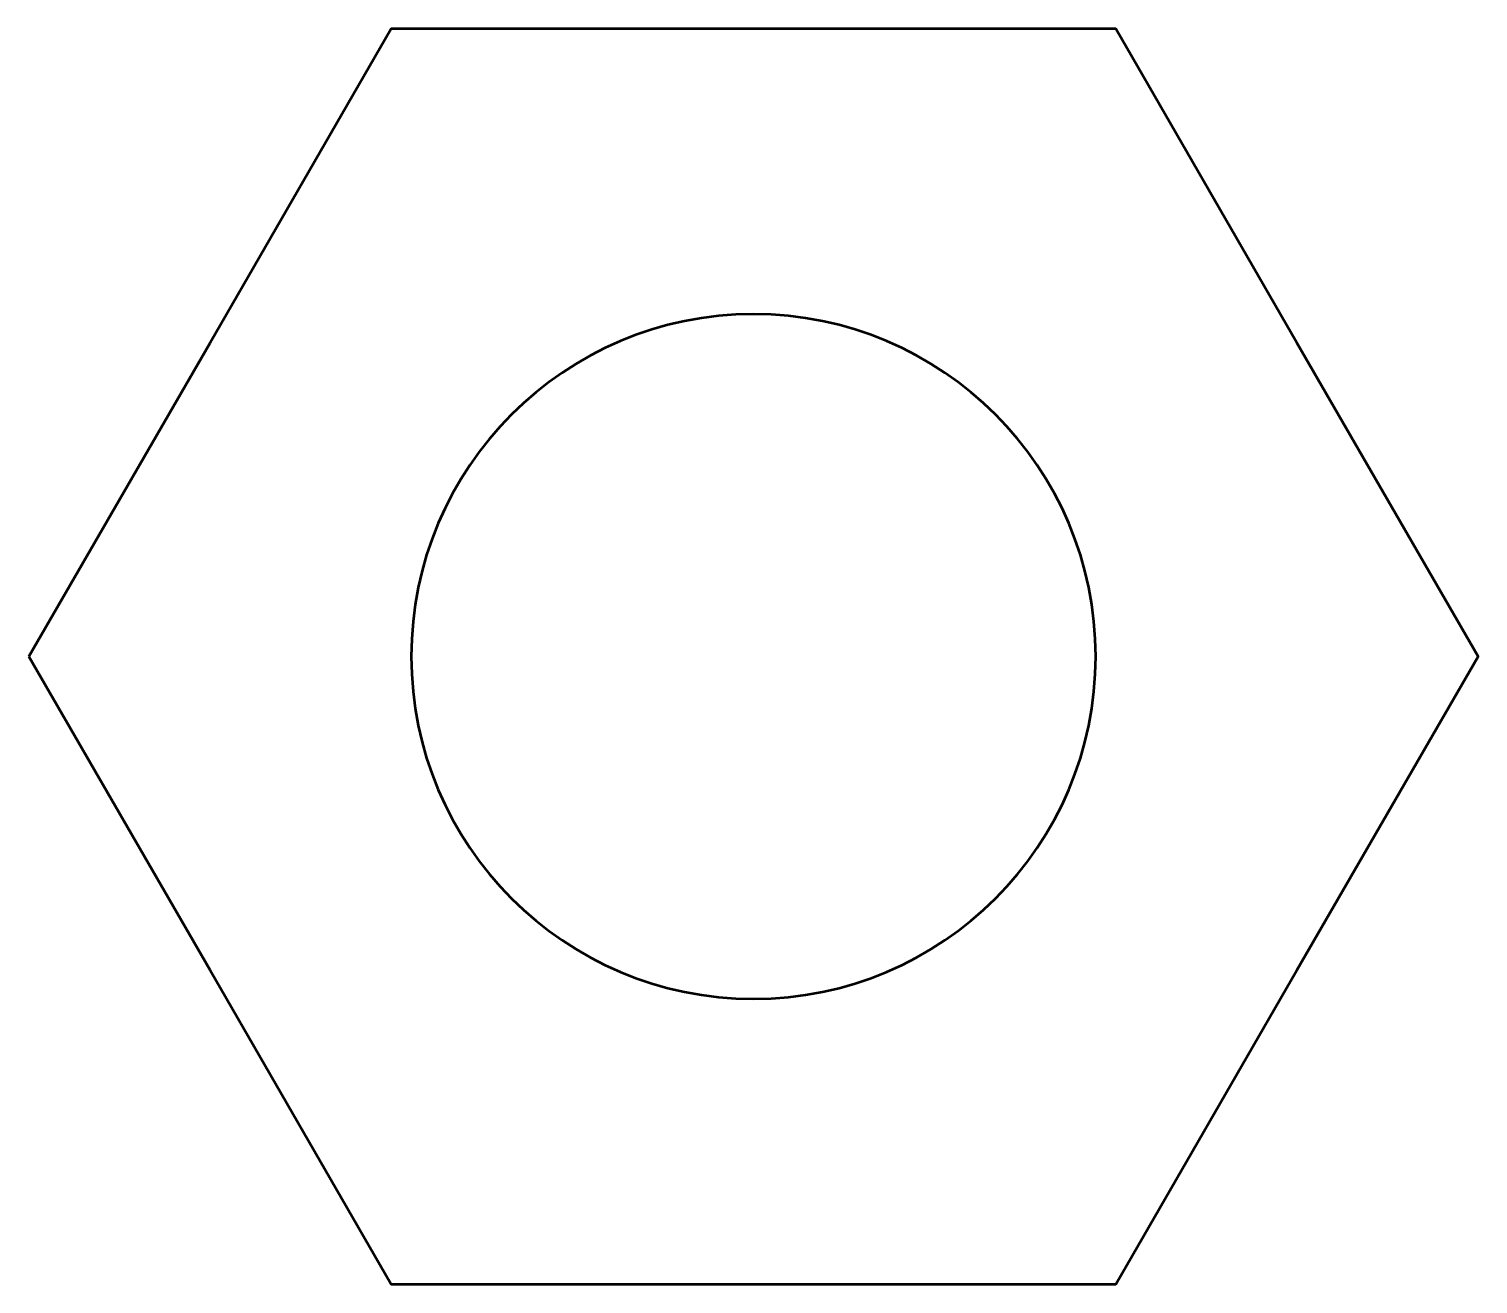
# Model space of a CAD drawing. Header units: centimetres. Extents: x -21.6 to 21.6, y -13.7 to 21.9.
# Drawn here: x 4.403 to 5.038, y 11.394 to 11.944 of the extents above; entities that cross this region are included whole.
import ezdxf

# ---------------------------------------------------------------- set-up
doc = ezdxf.new("R2010")
doc.units = ezdxf.units.CM
doc.header["$MEASUREMENT"] = 0
doc.layers.add('Layer 1', color=7, linetype='Continuous')

msp = doc.modelspace()

# ---------------------------------------------------------------- linework, layer by layer
at = {"layer": 'Layer 1', "lineweight": 53}
for points, knots in [([(4.40302, 11.66877), (4.40302, 11.66877), (4.48241, 11.80627), (4.48241, 11.80627), (4.48241, 11.80627), (4.48241, 11.80627), (4.56179, 11.94377), (4.56179, 11.94377), (4.56179, 11.94377), (4.56179, 11.94377), (4.72057, 11.94377), (4.72057, 11.94377), (4.72057, 11.94377), (4.72057, 11.94377), (4.87934, 11.94377), (4.87934, 11.94377), (4.87934, 11.94377), (4.87934, 11.94377), (4.95872, 11.80627), (4.95872, 11.80627), (4.95872, 11.80627), (4.95872, 11.80627), (5.03811, 11.66877), (5.03811, 11.66877), (5.03811, 11.66877), (5.03811, 11.66877), (4.95872, 11.53127), (4.95872, 11.53127), (4.95872, 11.53127), (4.95872, 11.53127), (4.87934, 11.39377), (4.87934, 11.39377), (4.87934, 11.39377), (4.87934, 11.39377), (4.72057, 11.39377), (4.72057, 11.39377), (4.72057, 11.39377), (4.72057, 11.39377), (4.56179, 11.39377), (4.56179, 11.39377), (4.56179, 11.39377), (4.56179, 11.39377), (4.48241, 11.53127), (4.48241, 11.53127), (4.48241, 11.53127), (4.48241, 11.53127), (4.40302, 11.66877), (4.40302, 11.66877)], [0, 0, 0, 0, 0.076923, 0.076923, 0.076923, 0.076923, 0.153846, 0.153846, 0.153846, 0.153846, 0.230769, 0.230769, 0.230769, 0.230769, 0.307692, 0.307692, 0.307692, 0.307692, 0.384615, 0.384615, 0.384615, 0.384615, 0.461538, 0.461538, 0.461538, 0.461538, 0.538462, 0.538462, 0.538462, 0.538462, 0.615385, 0.615385, 0.615385, 0.615385, 0.692308, 0.692308, 0.692308, 0.692308, 0.769231, 0.769231, 0.769231, 0.769231, 0.846154, 0.846154, 0.846154, 0.846154, 1, 1, 1, 1]), ([(4.57057, 11.66877), (4.57057, 11.75161), (4.63772, 11.81877), (4.72057, 11.81877), (4.72057, 11.81877), (4.80341, 11.81877), (4.87057, 11.75161), (4.87057, 11.66877), (4.87057, 11.66877), (4.87057, 11.58593), (4.80341, 11.51877), (4.72057, 11.51877), (4.72057, 11.51877), (4.63772, 11.51877), (4.57057, 11.58593), (4.57057, 11.66877)], [0, 0, 0, 0, 0.2, 0.2, 0.2, 0.2, 0.4, 0.4, 0.4, 0.4, 0.6, 0.6, 0.6, 0.6, 1, 1, 1, 1])]:
    msp.add_open_spline(points, degree=3, knots=knots, dxfattribs=at)

doc.saveas('drawing.dxf')
